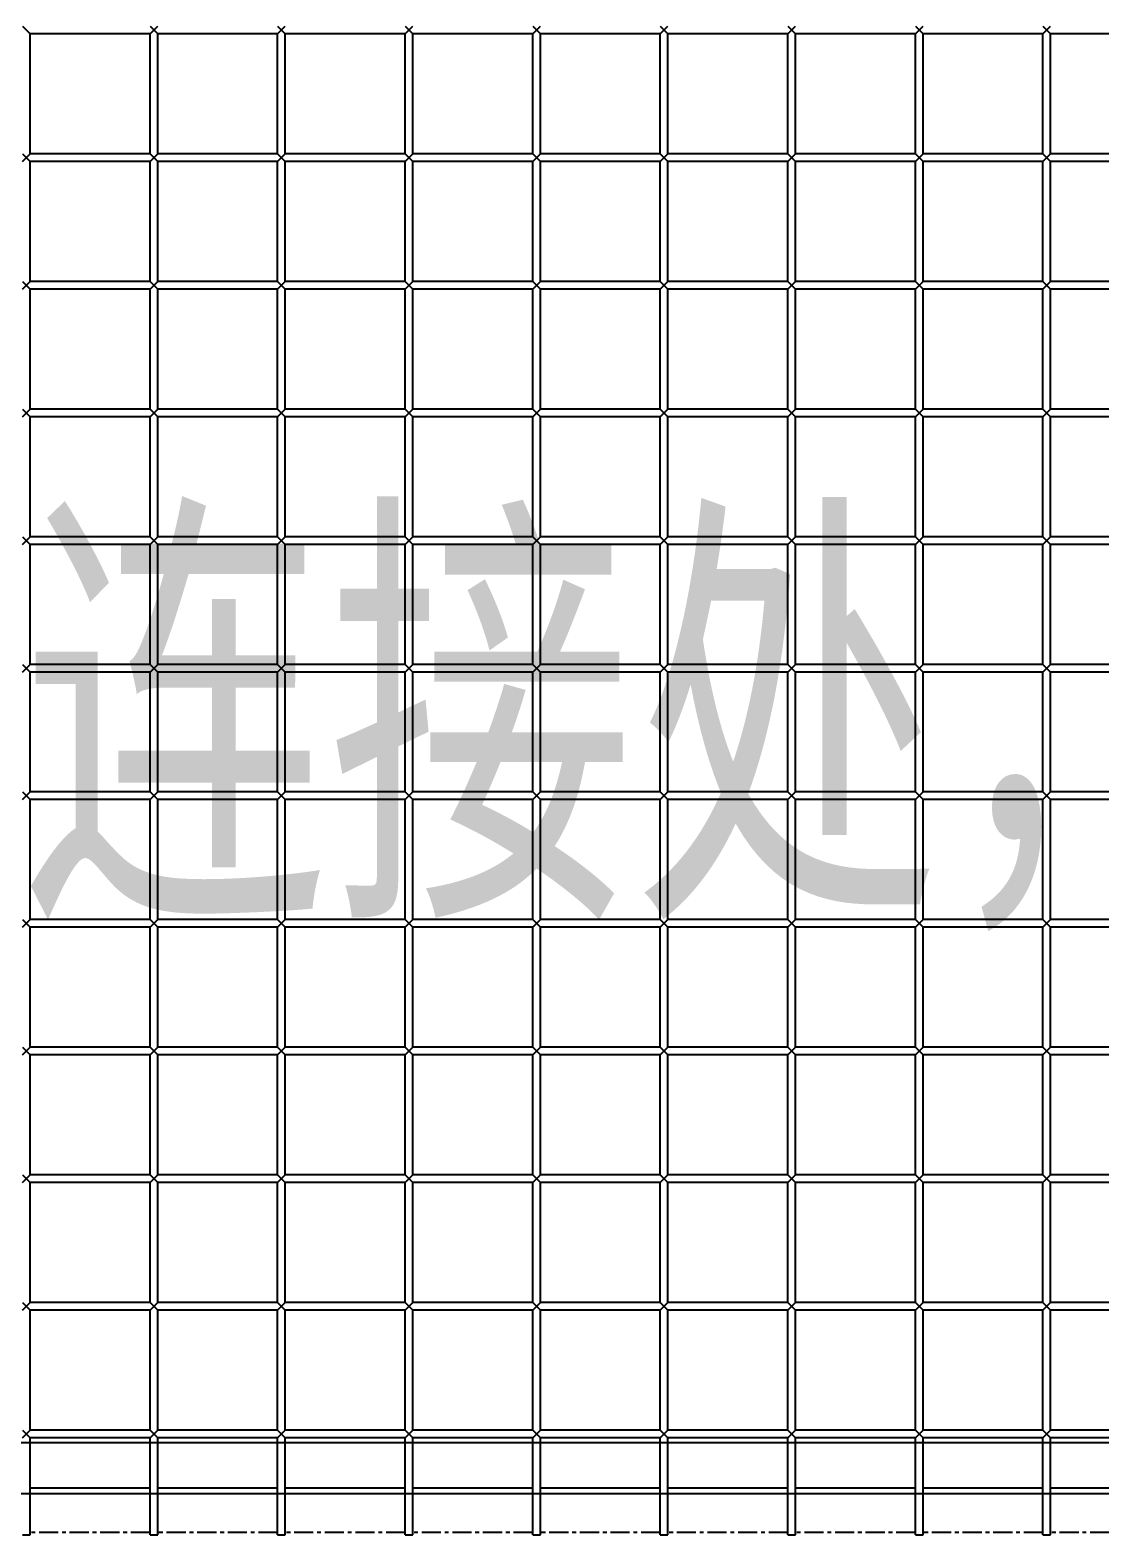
# Model space of a CAD drawing. Header units: millimetres. Extents: x -198529 to 244266, y -64 to 158464.
# Drawn here: x -148048 to -147628, y 106933 to 107524 of the extents above; entities that cross this region are included whole.
import ezdxf
from ezdxf.enums import TextEntityAlignment as Align

# ---------------------------------------------------------------- set-up
doc = ezdxf.new("R2010")
doc.units = ezdxf.units.MM
doc.linetypes.add('CENTER', pattern=[12, 7.5, -1.5, 1.5, -1.5])
for name, color, linetype in [('0-DCC', 30, 'Continuous'), ('0-DCC-STRUC', 180, 'Continuous'), ('0-DCC-STRUC-T', 4, 'Continuous')]:
    doc.layers.add(name, color=color, linetype=linetype)
doc.styles.add('EDRI-COM', font='tssdeng.shx', dxfattribs={"width": 0.8, "bigfont": 'hztxt.shx'})

# ---------------------------------------------------------------- blocks, each defined once
blk = doc.blocks.new('DCC2850x1800(右)')
at = {"color": 0, "linetype": 'Continuous'}
for p, q in [((64042.5, -73856.48), (64089.5, -73856.48)), ((64092.5, -73853.48), (64089.5, -73856.48)), ((64092.5, -73856.48), (64089.5, -73853.48)), ((64089.5, -73903.48), (64089.5, -73856.48)), ((64092.5, -73856.48), (64139.5, -73856.48)), ((64092.5, -73903.48), (64092.5, -73856.48)), ((64142.5, -73853.48), (64139.5, -73856.48)), ((64142.5, -73856.48), (64139.5, -73853.48)), ((64139.5, -73903.48), (64139.5, -73856.48)), ((64142.5, -73856.48), (64189.5, -73856.48)), ((64142.5, -73903.48), (64142.5, -73856.48)), ((64192.5, -73853.48), (64189.5, -73856.48)), ((64192.5, -73856.48), (64189.5, -73853.48)), ((64189.5, -73903.48), (64189.5, -73856.48)), ((64192.5, -73856.48), (64239.5, -73856.48)), ((64192.5, -73903.48), (64192.5, -73856.48)), ((64242.5, -73853.48), (64239.5, -73856.48)), ((64242.5, -73856.48), (64239.5, -73853.48)), ((64239.5, -73903.48), (64239.5, -73856.48)), ((64242.5, -73856.48), (64289.5, -73856.48)), ((64242.5, -73903.48), (64242.5, -73856.48)), ((64292.5, -73853.48), (64289.5, -73856.48)), ((64292.5, -73856.48), (64289.5, -73853.48)), ((64289.5, -73903.48), (64289.5, -73856.48)), ((64292.5, -73856.48), (64339.5, -73856.48)), ((64292.5, -73903.48), (64292.5, -73856.48)), ((64342.5, -73853.48), (64339.5, -73856.48)), ((64342.5, -73856.48), (64339.5, -73853.48)), ((64339.5, -73903.48), (64339.5, -73856.48)), ((64342.5, -73856.48), (64389.5, -73856.48)), ((64342.5, -73903.48), (64342.5, -73856.48)), ((64392.5, -73853.48), (64389.5, -73856.48)), ((64392.5, -73856.48), (64389.5, -73853.48)), ((64389.5, -73903.48), (64389.5, -73856.48)), ((64392.5, -73856.48), (64439.5, -73856.48)), ((64392.5, -73903.48), (64392.5, -73856.48)), ((64442.5, -73853.48), (64439.5, -73856.48)), ((64442.5, -73856.48), (64439.5, -73853.48)), ((64439.5, -73903.48), (64439.5, -73856.48)), ((64442.5, -73903.48), (64442.5, -73856.48)), ((64442.5, -73856.48), (64489.5, -73856.48)), ((64492.5, -73853.48), (64489.5, -73856.48)), ((64489.5, -73903.48), (64489.5, -73856.48)), ((64042.5, -73903.48), (64089.5, -73903.48)), ((64092.5, -73903.48), (64089.5, -73906.48)), ((64092.5, -73906.48), (64089.5, -73903.48)), ((64092.5, -73903.48), (64139.5, -73903.48)), ((64142.5, -73903.48), (64139.5, -73906.48)), ((64142.5, -73906.48), (64139.5, -73903.48)), ((64142.5, -73903.48), (64189.5, -73903.48)), ((64192.5, -73903.48), (64189.5, -73906.48)), ((64192.5, -73906.48), (64189.5, -73903.48)), ((64192.5, -73903.48), (64239.5, -73903.48)), ((64242.5, -73903.48), (64239.5, -73906.48)), ((64242.5, -73906.48), (64239.5, -73903.48)), ((64242.5, -73903.48), (64289.5, -73903.48)), ((64292.5, -73903.48), (64289.5, -73906.48)), ((64292.5, -73906.48), (64289.5, -73903.48)), ((64292.5, -73903.48), (64339.5, -73903.48)), ((64342.5, -73903.48), (64339.5, -73906.48)), ((64342.5, -73906.48), (64339.5, -73903.48)), ((64342.5, -73903.48), (64389.5, -73903.48)), ((64392.5, -73903.48), (64389.5, -73906.48)), ((64392.5, -73906.48), (64389.5, -73903.48)), ((64392.5, -73903.48), (64439.5, -73903.48)), ((64442.5, -73903.48), (64439.5, -73906.48)), ((64442.5, -73906.48), (64439.5, -73903.48)), ((64442.5, -73903.48), (64489.5, -73903.48)), ((64492.5, -73903.48), (64489.5, -73906.48)), ((64492.5, -73906.48), (64489.5, -73903.48)), ((64042.5, -73906.48), (64089.5, -73906.48)), ((64089.5, -73953.48), (64089.5, -73906.48)), ((64092.5, -73906.48), (64139.5, -73906.48)), ((64092.5, -73953.48), (64092.5, -73906.48)), ((64139.5, -73953.48), (64139.5, -73906.48)), ((64142.5, -73906.48), (64189.5, -73906.48)), ((64142.5, -73953.48), (64142.5, -73906.48)), ((64189.5, -73953.48), (64189.5, -73906.48)), ((64192.5, -73906.48), (64239.5, -73906.48)), ((64192.5, -73953.48), (64192.5, -73906.48)), ((64239.5, -73953.48), (64239.5, -73906.48)), ((64242.5, -73906.48), (64289.5, -73906.48)), ((64242.5, -73953.48), (64242.5, -73906.48)), ((64289.5, -73953.48), (64289.5, -73906.48)), ((64292.5, -73906.48), (64339.5, -73906.48)), ((64292.5, -73953.48), (64292.5, -73906.48)), ((64339.5, -73953.48), (64339.5, -73906.48)), ((64342.5, -73906.48), (64389.5, -73906.48)), ((64342.5, -73953.48), (64342.5, -73906.48)), ((64389.5, -73953.48), (64389.5, -73906.48)), ((64392.5, -73906.48), (64439.5, -73906.48)), ((64392.5, -73953.48), (64392.5, -73906.48)), ((64439.5, -73953.48), (64439.5, -73906.48)), ((64442.5, -73906.48), (64489.5, -73906.48)), ((64442.5, -73953.48), (64442.5, -73906.48)), ((64489.5, -73953.48), (64489.5, -73906.48)), ((64042.5, -73953.48), (64089.5, -73953.48)), ((64042.5, -73956.48), (64089.5, -73956.48)), ((64092.5, -73953.48), (64089.5, -73956.48)), ((64092.5, -73956.48), (64089.5, -73953.48)), ((64089.5, -74003.48), (64089.5, -73956.48)), ((64092.5, -73953.48), (64139.5, -73953.48)), ((64092.5, -73956.48), (64139.5, -73956.48)), ((64092.5, -74003.48), (64092.5, -73956.48)), ((64142.5, -73953.48), (64139.5, -73956.48)), ((64142.5, -73956.48), (64139.5, -73953.48)), ((64139.5, -74003.48), (64139.5, -73956.48)), ((64142.5, -73953.48), (64189.5, -73953.48)), ((64142.5, -73956.48), (64189.5, -73956.48)), ((64142.5, -74003.48), (64142.5, -73956.48)), ((64192.5, -73953.48), (64189.5, -73956.48)), ((64192.5, -73956.48), (64189.5, -73953.48)), ((64189.5, -74003.48), (64189.5, -73956.48)), ((64192.5, -73953.48), (64239.5, -73953.48)), ((64192.5, -73956.48), (64239.5, -73956.48)), ((64192.5, -74003.48), (64192.5, -73956.48)), ((64242.5, -73953.48), (64239.5, -73956.48)), ((64242.5, -73956.48), (64239.5, -73953.48)), ((64239.5, -74003.48), (64239.5, -73956.48)), ((64242.5, -73953.48), (64289.5, -73953.48)), ((64242.5, -73956.48), (64289.5, -73956.48)), ((64242.5, -74003.48), (64242.5, -73956.48)), ((64292.5, -73953.48), (64289.5, -73956.48)), ((64292.5, -73956.48), (64289.5, -73953.48)), ((64289.5, -74003.48), (64289.5, -73956.48)), ((64292.5, -73953.48), (64339.5, -73953.48)), ((64292.5, -73956.48), (64339.5, -73956.48)), ((64292.5, -74003.48), (64292.5, -73956.48)), ((64342.5, -73953.48), (64339.5, -73956.48)), ((64342.5, -73956.48), (64339.5, -73953.48)), ((64339.5, -74003.48), (64339.5, -73956.48)), ((64342.5, -73953.48), (64389.5, -73953.48)), ((64342.5, -73956.48), (64389.5, -73956.48)), ((64342.5, -74003.48), (64342.5, -73956.48)), ((64392.5, -73953.48), (64389.5, -73956.48)), ((64392.5, -73956.48), (64389.5, -73953.48)), ((64389.5, -74003.48), (64389.5, -73956.48)), ((64392.5, -73953.48), (64439.5, -73953.48)), ((64392.5, -73956.48), (64439.5, -73956.48)), ((64392.5, -74003.48), (64392.5, -73956.48)), ((64442.5, -73953.48), (64439.5, -73956.48)), ((64442.5, -73956.48), (64439.5, -73953.48)), ((64439.5, -74003.48), (64439.5, -73956.48)), ((64442.5, -73953.48), (64489.5, -73953.48)), ((64442.5, -73956.48), (64489.5, -73956.48)), ((64442.5, -74003.48), (64442.5, -73956.48)), ((64492.5, -73953.48), (64489.5, -73956.48)), ((64492.5, -73956.48), (64489.5, -73953.48)), ((64489.5, -74003.48), (64489.5, -73956.48)), ((64042.5, -74003.48), (64089.5, -74003.48)), ((64092.5, -74003.48), (64089.5, -74006.48)), ((64092.5, -74006.48), (64089.5, -74003.48)), ((64092.5, -74003.48), (64139.5, -74003.48)), ((64142.5, -74003.48), (64139.5, -74006.48)), ((64142.5, -74006.48), (64139.5, -74003.48)), ((64142.5, -74003.48), (64189.5, -74003.48)), ((64192.5, -74003.48), (64189.5, -74006.48)), ((64192.5, -74006.48), (64189.5, -74003.48)), ((64192.5, -74003.48), (64239.5, -74003.48)), ((64242.5, -74003.48), (64239.5, -74006.48)), ((64242.5, -74006.48), (64239.5, -74003.48)), ((64242.5, -74003.48), (64289.5, -74003.48)), ((64292.5, -74003.48), (64289.5, -74006.48)), ((64292.5, -74006.48), (64289.5, -74003.48)), ((64292.5, -74003.48), (64339.5, -74003.48)), ((64342.5, -74003.48), (64339.5, -74006.48)), ((64342.5, -74006.48), (64339.5, -74003.48)), ((64342.5, -74003.48), (64389.5, -74003.48)), ((64392.5, -74003.48), (64389.5, -74006.48)), ((64392.5, -74006.48), (64389.5, -74003.48)), ((64392.5, -74003.48), (64439.5, -74003.48)), ((64442.5, -74003.48), (64439.5, -74006.48)), ((64442.5, -74006.48), (64439.5, -74003.48)), ((64442.5, -74003.48), (64489.5, -74003.48)), ((64492.5, -74003.48), (64489.5, -74006.48)), ((64492.5, -74006.48), (64489.5, -74003.48)), ((64042.5, -74006.48), (64089.5, -74006.48)), ((64089.5, -74053.48), (64089.5, -74006.48)), ((64092.5, -74006.48), (64139.5, -74006.48)), ((64092.5, -74053.48), (64092.5, -74006.48)), ((64139.5, -74053.48), (64139.5, -74006.48)), ((64142.5, -74006.48), (64189.5, -74006.48)), ((64142.5, -74053.48), (64142.5, -74006.48)), ((64189.5, -74053.48), (64189.5, -74006.48)), ((64192.5, -74006.48), (64239.5, -74006.48)), ((64192.5, -74053.48), (64192.5, -74006.48)), ((64239.5, -74053.48), (64239.5, -74006.48)), ((64242.5, -74006.48), (64289.5, -74006.48)), ((64242.5, -74053.48), (64242.5, -74006.48)), ((64289.5, -74053.48), (64289.5, -74006.48)), ((64292.5, -74006.48), (64339.5, -74006.48)), ((64292.5, -74053.48), (64292.5, -74006.48)), ((64339.5, -74053.48), (64339.5, -74006.48)), ((64342.5, -74006.48), (64389.5, -74006.48)), ((64342.5, -74053.48), (64342.5, -74006.48)), ((64389.5, -74053.48), (64389.5, -74006.48)), ((64392.5, -74006.48), (64439.5, -74006.48)), ((64392.5, -74053.48), (64392.5, -74006.48)), ((64439.5, -74053.48), (64439.5, -74006.48)), ((64442.5, -74006.48), (64489.5, -74006.48)), ((64442.5, -74053.48), (64442.5, -74006.48)), ((64489.5, -74053.48), (64489.5, -74006.48)), ((64042.5, -74053.48), (64089.5, -74053.48)), ((64092.5, -74053.48), (64089.5, -74056.48)), ((64092.5, -74056.48), (64089.5, -74053.48)), ((64092.5, -74053.48), (64139.5, -74053.48)), ((64142.5, -74053.48), (64139.5, -74056.48)), ((64142.5, -74056.48), (64139.5, -74053.48)), ((64142.5, -74053.48), (64189.5, -74053.48)), ((64192.5, -74053.48), (64189.5, -74056.48)), ((64192.5, -74056.48), (64189.5, -74053.48)), ((64192.5, -74053.48), (64239.5, -74053.48)), ((64242.5, -74053.48), (64239.5, -74056.48)), ((64242.5, -74056.48), (64239.5, -74053.48)), ((64242.5, -74053.48), (64289.5, -74053.48)), ((64292.5, -74053.48), (64289.5, -74056.48)), ((64292.5, -74056.48), (64289.5, -74053.48)), ((64292.5, -74053.48), (64339.5, -74053.48)), ((64342.5, -74053.48), (64339.5, -74056.48)), ((64342.5, -74056.48), (64339.5, -74053.48)), ((64342.5, -74053.48), (64389.5, -74053.48)), ((64392.5, -74053.48), (64389.5, -74056.48)), ((64392.5, -74056.48), (64389.5, -74053.48)), ((64392.5, -74053.48), (64439.5, -74053.48)), ((64442.5, -74053.48), (64439.5, -74056.48)), ((64442.5, -74056.48), (64439.5, -74053.48)), ((64442.5, -74053.48), (64489.5, -74053.48)), ((64492.5, -74053.48), (64489.5, -74056.48)), ((64492.5, -74056.48), (64489.5, -74053.48)), ((64042.5, -74056.48), (64089.5, -74056.48)), ((64089.5, -74103.48), (64089.5, -74056.48)), ((64092.5, -74056.48), (64139.5, -74056.48)), ((64092.5, -74103.48), (64092.5, -74056.48)), ((64139.5, -74103.48), (64139.5, -74056.48)), ((64142.5, -74056.48), (64189.5, -74056.48)), ((64142.5, -74103.48), (64142.5, -74056.48)), ((64189.5, -74103.48), (64189.5, -74056.48)), ((64192.5, -74056.48), (64239.5, -74056.48)), ((64192.5, -74103.48), (64192.5, -74056.48)), ((64239.5, -74103.48), (64239.5, -74056.48)), ((64242.5, -74056.48), (64289.5, -74056.48)), ((64242.5, -74103.48), (64242.5, -74056.48)), ((64289.5, -74103.48), (64289.5, -74056.48)), ((64292.5, -74056.48), (64339.5, -74056.48)), ((64292.5, -74103.48), (64292.5, -74056.48)), ((64339.5, -74103.48), (64339.5, -74056.48)), ((64342.5, -74056.48), (64389.5, -74056.48)), ((64342.5, -74103.48), (64342.5, -74056.48)), ((64389.5, -74103.48), (64389.5, -74056.48)), ((64392.5, -74056.48), (64439.5, -74056.48)), ((64392.5, -74103.48), (64392.5, -74056.48)), ((64439.5, -74103.48), (64439.5, -74056.48)), ((64442.5, -74056.48), (64489.5, -74056.48)), ((64442.5, -74103.48), (64442.5, -74056.48)), ((64489.5, -74103.48), (64489.5, -74056.48)), ((64042.5, -74103.48), (64089.5, -74103.48)), ((64042.5, -74106.48), (64089.5, -74106.48)), ((64092.5, -74103.48), (64089.5, -74106.48)), ((64092.5, -74106.48), (64089.5, -74103.48)), ((64089.5, -74153.48), (64089.5, -74106.48)), ((64092.5, -74103.48), (64139.5, -74103.48)), ((64092.5, -74106.48), (64139.5, -74106.48)), ((64092.5, -74153.48), (64092.5, -74106.48)), ((64142.5, -74103.48), (64139.5, -74106.48)), ((64142.5, -74106.48), (64139.5, -74103.48)), ((64139.5, -74153.48), (64139.5, -74106.48)), ((64142.5, -74103.48), (64189.5, -74103.48)), ((64142.5, -74106.48), (64189.5, -74106.48)), ((64142.5, -74153.48), (64142.5, -74106.48)), ((64192.5, -74103.48), (64189.5, -74106.48)), ((64192.5, -74106.48), (64189.5, -74103.48)), ((64189.5, -74153.48), (64189.5, -74106.48)), ((64192.5, -74103.48), (64239.5, -74103.48)), ((64192.5, -74106.48), (64239.5, -74106.48)), ((64192.5, -74153.48), (64192.5, -74106.48)), ((64242.5, -74103.48), (64239.5, -74106.48)), ((64242.5, -74106.48), (64239.5, -74103.48)), ((64239.5, -74153.48), (64239.5, -74106.48)), ((64242.5, -74103.48), (64289.5, -74103.48)), ((64242.5, -74106.48), (64289.5, -74106.48)), ((64242.5, -74153.48), (64242.5, -74106.48)), ((64292.5, -74103.48), (64289.5, -74106.48)), ((64292.5, -74106.48), (64289.5, -74103.48)), ((64289.5, -74153.48), (64289.5, -74106.48)), ((64292.5, -74103.48), (64339.5, -74103.48)), ((64292.5, -74106.48), (64339.5, -74106.48)), ((64292.5, -74153.48), (64292.5, -74106.48)), ((64342.5, -74103.48), (64339.5, -74106.48)), ((64342.5, -74106.48), (64339.5, -74103.48)), ((64339.5, -74153.48), (64339.5, -74106.48)), ((64342.5, -74103.48), (64389.5, -74103.48)), ((64342.5, -74106.48), (64389.5, -74106.48)), ((64342.5, -74153.48), (64342.5, -74106.48)), ((64392.5, -74103.48), (64389.5, -74106.48)), ((64392.5, -74106.48), (64389.5, -74103.48)), ((64389.5, -74153.48), (64389.5, -74106.48)), ((64392.5, -74103.48), (64439.5, -74103.48)), ((64392.5, -74106.48), (64439.5, -74106.48)), ((64392.5, -74153.48), (64392.5, -74106.48)), ((64442.5, -74103.48), (64439.5, -74106.48)), ((64442.5, -74106.48), (64439.5, -74103.48)), ((64439.5, -74153.48), (64439.5, -74106.48)), ((64442.5, -74103.48), (64489.5, -74103.48)), ((64442.5, -74106.48), (64489.5, -74106.48)), ((64442.5, -74153.48), (64442.5, -74106.48)), ((64492.5, -74103.48), (64489.5, -74106.48)), ((64492.5, -74106.48), (64489.5, -74103.48)), ((64489.5, -74153.48), (64489.5, -74106.48)), ((64042.5, -74153.48), (64089.5, -74153.48)), ((64092.5, -74153.48), (64089.5, -74156.48)), ((64092.5, -74156.48), (64089.5, -74153.48)), ((64092.5, -74153.48), (64139.5, -74153.48)), ((64142.5, -74153.48), (64139.5, -74156.48)), ((64142.5, -74156.48), (64139.5, -74153.48)), ((64142.5, -74153.48), (64189.5, -74153.48)), ((64192.5, -74153.48), (64189.5, -74156.48)), ((64192.5, -74156.48), (64189.5, -74153.48)), ((64192.5, -74153.48), (64239.5, -74153.48)), ((64242.5, -74153.48), (64239.5, -74156.48)), ((64242.5, -74156.48), (64239.5, -74153.48)), ((64242.5, -74153.48), (64289.5, -74153.48)), ((64292.5, -74153.48), (64289.5, -74156.48)), ((64292.5, -74156.48), (64289.5, -74153.48)), ((64292.5, -74153.48), (64339.5, -74153.48)), ((64342.5, -74153.48), (64339.5, -74156.48)), ((64342.5, -74156.48), (64339.5, -74153.48)), ((64342.5, -74153.48), (64389.5, -74153.48)), ((64392.5, -74153.48), (64389.5, -74156.48)), ((64392.5, -74156.48), (64389.5, -74153.48)), ((64392.5, -74153.48), (64439.5, -74153.48)), ((64442.5, -74153.48), (64439.5, -74156.48)), ((64442.5, -74156.48), (64439.5, -74153.48)), ((64442.5, -74153.48), (64489.5, -74153.48)), ((64492.5, -74153.48), (64489.5, -74156.48)), ((64492.5, -74156.48), (64489.5, -74153.48)), ((64042.5, -74156.48), (64089.5, -74156.48)), ((64089.5, -74203.48), (64089.5, -74156.48)), ((64092.5, -74156.48), (64139.5, -74156.48)), ((64092.5, -74203.48), (64092.5, -74156.48)), ((64139.5, -74203.48), (64139.5, -74156.48)), ((64142.5, -74156.48), (64189.5, -74156.48)), ((64142.5, -74203.48), (64142.5, -74156.48)), ((64189.5, -74203.48), (64189.5, -74156.48)), ((64192.5, -74156.48), (64239.5, -74156.48)), ((64192.5, -74203.48), (64192.5, -74156.48)), ((64239.5, -74203.48), (64239.5, -74156.48)), ((64242.5, -74156.48), (64289.5, -74156.48)), ((64242.5, -74203.48), (64242.5, -74156.48)), ((64289.5, -74203.48), (64289.5, -74156.48)), ((64292.5, -74156.48), (64339.5, -74156.48)), ((64292.5, -74203.48), (64292.5, -74156.48)), ((64339.5, -74203.48), (64339.5, -74156.48)), ((64342.5, -74156.48), (64389.5, -74156.48)), ((64342.5, -74203.48), (64342.5, -74156.48)), ((64389.5, -74203.48), (64389.5, -74156.48)), ((64392.5, -74156.48), (64439.5, -74156.48)), ((64392.5, -74203.48), (64392.5, -74156.48)), ((64439.5, -74203.48), (64439.5, -74156.48)), ((64442.5, -74156.48), (64489.5, -74156.48)), ((64442.5, -74203.48), (64442.5, -74156.48)), ((64489.5, -74203.48), (64489.5, -74156.48)), ((64042.5, -74203.48), (64089.5, -74203.48)), ((64042.5, -74206.48), (64089.5, -74206.48)), ((64092.5, -74203.48), (64089.5, -74206.48)), ((64092.5, -74206.48), (64089.5, -74203.48)), ((64089.5, -74253.48), (64089.5, -74206.48)), ((64092.5, -74203.48), (64139.5, -74203.48)), ((64092.5, -74206.48), (64139.5, -74206.48)), ((64092.5, -74253.48), (64092.5, -74206.48)), ((64142.5, -74203.48), (64139.5, -74206.48)), ((64142.5, -74206.48), (64139.5, -74203.48)), ((64139.5, -74253.48), (64139.5, -74206.48)), ((64142.5, -74203.48), (64189.5, -74203.48)), ((64142.5, -74206.48), (64189.5, -74206.48)), ((64142.5, -74253.48), (64142.5, -74206.48)), ((64192.5, -74203.48), (64189.5, -74206.48)), ((64192.5, -74206.48), (64189.5, -74203.48)), ((64189.5, -74253.48), (64189.5, -74206.48)), ((64192.5, -74203.48), (64239.5, -74203.48)), ((64192.5, -74206.48), (64239.5, -74206.48)), ((64192.5, -74253.48), (64192.5, -74206.48)), ((64242.5, -74203.48), (64239.5, -74206.48)), ((64242.5, -74206.48), (64239.5, -74203.48)), ((64239.5, -74253.48), (64239.5, -74206.48)), ((64242.5, -74203.48), (64289.5, -74203.48)), ((64242.5, -74206.48), (64289.5, -74206.48)), ((64242.5, -74253.48), (64242.5, -74206.48)), ((64292.5, -74203.48), (64289.5, -74206.48)), ((64292.5, -74206.48), (64289.5, -74203.48)), ((64289.5, -74253.48), (64289.5, -74206.48)), ((64292.5, -74203.48), (64339.5, -74203.48)), ((64292.5, -74206.48), (64339.5, -74206.48)), ((64292.5, -74253.48), (64292.5, -74206.48)), ((64342.5, -74203.48), (64339.5, -74206.48)), ((64342.5, -74206.48), (64339.5, -74203.48)), ((64339.5, -74253.48), (64339.5, -74206.48)), ((64342.5, -74203.48), (64389.5, -74203.48)), ((64342.5, -74206.48), (64389.5, -74206.48)), ((64342.5, -74253.48), (64342.5, -74206.48)), ((64392.5, -74203.48), (64389.5, -74206.48)), ((64392.5, -74206.48), (64389.5, -74203.48)), ((64389.5, -74253.48), (64389.5, -74206.48)), ((64392.5, -74203.48), (64439.5, -74203.48)), ((64392.5, -74206.48), (64439.5, -74206.48)), ((64392.5, -74253.48), (64392.5, -74206.48)), ((64442.5, -74203.48), (64439.5, -74206.48)), ((64442.5, -74206.48), (64439.5, -74203.48)), ((64439.5, -74253.48), (64439.5, -74206.48)), ((64442.5, -74203.48), (64489.5, -74203.48)), ((64442.5, -74206.48), (64489.5, -74206.48)), ((64442.5, -74253.48), (64442.5, -74206.48)), ((64492.5, -74203.48), (64489.5, -74206.48)), ((64492.5, -74206.48), (64489.5, -74203.48)), ((64489.5, -74253.48), (64489.5, -74206.48)), ((64042.5, -74253.48), (64089.5, -74253.48)), ((64092.5, -74253.48), (64089.5, -74256.48)), ((64092.5, -74256.48), (64089.5, -74253.48)), ((64092.5, -74253.48), (64139.5, -74253.48)), ((64142.5, -74253.48), (64139.5, -74256.48)), ((64142.5, -74256.48), (64139.5, -74253.48)), ((64142.5, -74253.48), (64189.5, -74253.48)), ((64192.5, -74253.48), (64189.5, -74256.48)), ((64192.5, -74256.48), (64189.5, -74253.48)), ((64192.5, -74253.48), (64239.5, -74253.48)), ((64242.5, -74253.48), (64239.5, -74256.48)), ((64242.5, -74256.48), (64239.5, -74253.48)), ((64242.5, -74253.48), (64289.5, -74253.48)), ((64292.5, -74253.48), (64289.5, -74256.48)), ((64292.5, -74256.48), (64289.5, -74253.48)), ((64292.5, -74253.48), (64339.5, -74253.48)), ((64342.5, -74253.48), (64339.5, -74256.48)), ((64342.5, -74256.48), (64339.5, -74253.48)), ((64342.5, -74253.48), (64389.5, -74253.48)), ((64392.5, -74253.48), (64389.5, -74256.48)), ((64392.5, -74256.48), (64389.5, -74253.48)), ((64392.5, -74253.48), (64439.5, -74253.48)), ((64442.5, -74253.48), (64439.5, -74256.48)), ((64442.5, -74256.48), (64439.5, -74253.48)), ((64442.5, -74253.48), (64489.5, -74253.48)), ((64492.5, -74253.48), (64489.5, -74256.48)), ((64492.5, -74256.48), (64489.5, -74253.48)), ((64042.5, -74256.48), (64089.5, -74256.48)), ((64089.5, -74303.48), (64089.5, -74256.48)), ((64092.5, -74256.48), (64139.5, -74256.48)), ((64092.5, -74303.48), (64092.5, -74256.48)), ((64139.5, -74303.48), (64139.5, -74256.48)), ((64142.5, -74256.48), (64189.5, -74256.48)), ((64142.5, -74303.48), (64142.5, -74256.48)), ((64189.5, -74303.48), (64189.5, -74256.48)), ((64192.5, -74256.48), (64239.5, -74256.48)), ((64192.5, -74303.48), (64192.5, -74256.48)), ((64239.5, -74303.48), (64239.5, -74256.48)), ((64242.5, -74256.48), (64289.5, -74256.48)), ((64242.5, -74303.48), (64242.5, -74256.48)), ((64289.5, -74303.48), (64289.5, -74256.48)), ((64292.5, -74256.48), (64339.5, -74256.48)), ((64292.5, -74303.48), (64292.5, -74256.48)), ((64339.5, -74303.48), (64339.5, -74256.48)), ((64342.5, -74256.48), (64389.5, -74256.48)), ((64342.5, -74303.48), (64342.5, -74256.48)), ((64389.5, -74303.48), (64389.5, -74256.48)), ((64392.5, -74256.48), (64439.5, -74256.48)), ((64392.5, -74303.48), (64392.5, -74256.48)), ((64439.5, -74303.48), (64439.5, -74256.48)), ((64442.5, -74256.48), (64489.5, -74256.48)), ((64442.5, -74303.48), (64442.5, -74256.48)), ((64489.5, -74303.48), (64489.5, -74256.48)), ((64042.5, -74303.48), (64089.5, -74303.48)), ((64042.5, -74306.48), (64089.5, -74306.48)), ((64092.5, -74303.48), (64089.5, -74306.48)), ((64092.5, -74306.48), (64089.5, -74303.48)), ((64089.5, -74353.48), (64089.5, -74306.48)), ((64092.5, -74303.48), (64139.5, -74303.48)), ((64092.5, -74306.48), (64139.5, -74306.48)), ((64092.5, -74353.48), (64092.5, -74306.48)), ((64142.5, -74303.48), (64139.5, -74306.48)), ((64142.5, -74306.48), (64139.5, -74303.48)), ((64139.5, -74353.48), (64139.5, -74306.48)), ((64142.5, -74303.48), (64189.5, -74303.48)), ((64142.5, -74306.48), (64189.5, -74306.48)), ((64142.5, -74353.48), (64142.5, -74306.48)), ((64192.5, -74303.48), (64189.5, -74306.48)), ((64192.5, -74306.48), (64189.5, -74303.48)), ((64189.5, -74353.48), (64189.5, -74306.48)), ((64192.5, -74303.48), (64239.5, -74303.48)), ((64192.5, -74306.48), (64239.5, -74306.48)), ((64192.5, -74353.48), (64192.5, -74306.48)), ((64242.5, -74303.48), (64239.5, -74306.48)), ((64242.5, -74306.48), (64239.5, -74303.48)), ((64239.5, -74353.48), (64239.5, -74306.48)), ((64242.5, -74303.48), (64289.5, -74303.48)), ((64242.5, -74306.48), (64289.5, -74306.48)), ((64242.5, -74353.48), (64242.5, -74306.48)), ((64292.5, -74303.48), (64289.5, -74306.48)), ((64292.5, -74306.48), (64289.5, -74303.48)), ((64289.5, -74353.48), (64289.5, -74306.48)), ((64292.5, -74303.48), (64339.5, -74303.48)), ((64292.5, -74306.48), (64339.5, -74306.48)), ((64292.5, -74353.48), (64292.5, -74306.48)), ((64342.5, -74303.48), (64339.5, -74306.48)), ((64342.5, -74306.48), (64339.5, -74303.48)), ((64339.5, -74353.48), (64339.5, -74306.48)), ((64342.5, -74303.48), (64389.5, -74303.48)), ((64342.5, -74306.48), (64389.5, -74306.48)), ((64342.5, -74353.48), (64342.5, -74306.48)), ((64392.5, -74303.48), (64389.5, -74306.48)), ((64392.5, -74306.48), (64389.5, -74303.48)), ((64389.5, -74353.48), (64389.5, -74306.48)), ((64392.5, -74303.48), (64439.5, -74303.48)), ((64392.5, -74306.48), (64439.5, -74306.48)), ((64392.5, -74353.48), (64392.5, -74306.48)), ((64442.5, -74303.48), (64439.5, -74306.48)), ((64442.5, -74306.48), (64439.5, -74303.48)), ((64439.5, -74353.48), (64439.5, -74306.48)), ((64442.5, -74303.48), (64489.5, -74303.48)), ((64442.5, -74306.48), (64489.5, -74306.48)), ((64442.5, -74353.48), (64442.5, -74306.48)), ((64492.5, -74303.48), (64489.5, -74306.48)), ((64492.5, -74306.48), (64489.5, -74303.48)), ((64489.5, -74353.48), (64489.5, -74306.48)), ((64042.5, -74353.48), (64089.5, -74353.48)), ((64092.5, -74353.48), (64089.5, -74356.48)), ((64092.5, -74356.48), (64089.5, -74353.48)), ((64092.5, -74353.48), (64139.5, -74353.48)), ((64142.5, -74353.48), (64139.5, -74356.48)), ((64142.5, -74356.48), (64139.5, -74353.48)), ((64142.5, -74353.48), (64189.5, -74353.48)), ((64192.5, -74353.48), (64189.5, -74356.48)), ((64192.5, -74356.48), (64189.5, -74353.48)), ((64192.5, -74353.48), (64239.5, -74353.48)), ((64242.5, -74353.48), (64239.5, -74356.48)), ((64242.5, -74356.48), (64239.5, -74353.48)), ((64242.5, -74353.48), (64289.5, -74353.48)), ((64292.5, -74353.48), (64289.5, -74356.48)), ((64292.5, -74356.48), (64289.5, -74353.48)), ((64292.5, -74353.48), (64339.5, -74353.48)), ((64342.5, -74353.48), (64339.5, -74356.48)), ((64342.5, -74356.48), (64339.5, -74353.48)), ((64342.5, -74353.48), (64389.5, -74353.48)), ((64392.5, -74353.48), (64389.5, -74356.48)), ((64392.5, -74356.48), (64389.5, -74353.48)), ((64392.5, -74353.48), (64439.5, -74353.48)), ((64442.5, -74353.48), (64439.5, -74356.48)), ((64442.5, -74356.48), (64439.5, -74353.48)), ((64442.5, -74353.48), (64489.5, -74353.48)), ((64492.5, -74353.48), (64489.5, -74356.48)), ((64492.5, -74356.48), (64489.5, -74353.48)), ((64042.5, -74356.48), (64089.5, -74356.48)), ((64089.5, -74403.48), (64089.5, -74356.48)), ((64092.5, -74356.48), (64139.5, -74356.48)), ((64092.5, -74403.48), (64092.5, -74356.48)), ((64139.5, -74403.48), (64139.5, -74356.48)), ((64142.5, -74356.48), (64189.5, -74356.48)), ((64142.5, -74403.48), (64142.5, -74356.48)), ((64189.5, -74403.48), (64189.5, -74356.48)), ((64192.5, -74356.48), (64239.5, -74356.48)), ((64192.5, -74403.48), (64192.5, -74356.48)), ((64239.5, -74403.48), (64239.5, -74356.48)), ((64242.5, -74356.48), (64289.5, -74356.48)), ((64242.5, -74403.48), (64242.5, -74356.48)), ((64289.5, -74403.48), (64289.5, -74356.48)), ((64292.5, -74356.48), (64339.5, -74356.48)), ((64292.5, -74403.48), (64292.5, -74356.48)), ((64339.5, -74403.48), (64339.5, -74356.48)), ((64342.5, -74356.48), (64389.5, -74356.48)), ((64342.5, -74403.48), (64342.5, -74356.48)), ((64389.5, -74403.48), (64389.5, -74356.48)), ((64392.5, -74356.48), (64439.5, -74356.48)), ((64392.5, -74403.48), (64392.5, -74356.48)), ((64439.5, -74403.48), (64439.5, -74356.48)), ((64442.5, -74356.48), (64489.5, -74356.48)), ((64442.5, -74403.48), (64442.5, -74356.48)), ((64489.5, -74403.48), (64489.5, -74356.48)), ((64042.5, -74403.48), (64089.5, -74403.48)), ((64042.5, -74406.48), (64089.5, -74406.48)), ((64092.5, -74403.48), (64089.5, -74406.48)), ((64092.5, -74406.48), (64089.5, -74403.48)), ((64089.5, -74444.58), (64089.5, -74406.48)), ((64092.5, -74403.48), (64139.5, -74403.48)), ((64092.5, -74406.48), (64139.5, -74406.48)), ((64092.5, -74444.58), (64092.5, -74406.48)), ((64142.5, -74403.48), (64139.5, -74406.48)), ((64142.5, -74406.48), (64139.5, -74403.48)), ((64139.5, -74444.58), (64139.5, -74406.48)), ((64142.5, -74403.48), (64189.5, -74403.48)), ((64142.5, -74406.48), (64189.5, -74406.48)), ((64142.5, -74444.58), (64142.5, -74406.48)), ((64192.5, -74403.48), (64189.5, -74406.48)), ((64192.5, -74406.48), (64189.5, -74403.48)), ((64189.5, -74444.58), (64189.5, -74406.48)), ((64192.5, -74403.48), (64239.5, -74403.48)), ((64192.5, -74406.48), (64239.5, -74406.48)), ((64192.5, -74444.58), (64192.5, -74406.48)), ((64242.5, -74403.48), (64239.5, -74406.48)), ((64242.5, -74406.48), (64239.5, -74403.48)), ((64239.5, -74444.58), (64239.5, -74406.48)), ((64242.5, -74403.48), (64289.5, -74403.48)), ((64242.5, -74406.48), (64289.5, -74406.48)), ((64242.5, -74444.58), (64242.5, -74406.48)), ((64292.5, -74403.48), (64289.5, -74406.48)), ((64292.5, -74406.48), (64289.5, -74403.48)), ((64289.5, -74444.58), (64289.5, -74406.48)), ((64292.5, -74403.48), (64339.5, -74403.48)), ((64292.5, -74406.48), (64339.5, -74406.48)), ((64292.5, -74444.58), (64292.5, -74406.48)), ((64342.5, -74403.48), (64339.5, -74406.48)), ((64342.5, -74406.48), (64339.5, -74403.48)), ((64339.5, -74444.58), (64339.5, -74406.48)), ((64342.5, -74403.48), (64389.5, -74403.48)), ((64342.5, -74406.48), (64389.5, -74406.48)), ((64342.5, -74444.58), (64342.5, -74406.48)), ((64392.5, -74403.48), (64389.5, -74406.48)), ((64392.5, -74406.48), (64389.5, -74403.48)), ((64389.5, -74444.58), (64389.5, -74406.48)), ((64392.5, -74403.48), (64439.5, -74403.48)), ((64392.5, -74406.48), (64439.5, -74406.48)), ((64392.5, -74444.58), (64392.5, -74406.48)), ((64442.5, -74403.48), (64439.5, -74406.48)), ((64442.5, -74406.48), (64439.5, -74403.48)), ((64439.5, -74444.58), (64439.5, -74406.48)), ((64442.5, -74403.48), (64489.5, -74403.48)), ((64442.5, -74406.48), (64489.5, -74406.48)), ((64442.5, -74444.58), (64442.5, -74406.48)), ((64492.5, -74403.48), (64489.5, -74406.48)), ((64492.5, -74406.48), (64489.5, -74403.48)), ((64489.5, -74444.58), (64489.5, -74406.48)), ((64089.5, -74426.08), (64042.5, -74426.08)), ((64139.5, -74426.08), (64092.5, -74426.08)), ((64189.5, -74426.08), (64142.5, -74426.08)), ((64239.5, -74426.08), (64192.5, -74426.08)), ((64289.5, -74426.08), (64242.5, -74426.08)), ((64339.5, -74426.08), (64292.5, -74426.08)), ((64389.5, -74426.08), (64342.5, -74426.08)), ((64439.5, -74426.08), (64392.5, -74426.08)), ((64489.5, -74426.08), (64442.5, -74426.08)), ((64092.5, -74444.58), (64089.5, -74444.58)), ((64142.5, -74444.58), (64139.5, -74444.58)), ((64192.5, -74444.58), (64189.5, -74444.58)), ((64242.5, -74444.58), (64239.5, -74444.58)), ((64292.5, -74444.58), (64289.5, -74444.58)), ((64342.5, -74444.58), (64339.5, -74444.58)), ((64392.5, -74444.58), (64389.5, -74444.58)), ((64442.5, -74444.58), (64439.5, -74444.58)), ((64492.5, -74444.58), (64489.5, -74444.58))]:
    blk.add_line(p, q, dxfattribs=at)
at = {"color": 0, "linetype": 'CENTER'}
for p, q in [((64042.5, -74443.58), (64089.5, -74443.58)), ((64092.5, -74443.58), (64139.5, -74443.58)), ((64142.5, -74443.58), (64189.5, -74443.58)), ((64192.5, -74443.58), (64239.5, -74443.58)), ((64242.5, -74443.58), (64289.5, -74443.58)), ((64292.5, -74443.58), (64339.5, -74443.58)), ((64342.5, -74443.58), (64389.5, -74443.58)), ((64392.5, -74443.58), (64439.5, -74443.58)), ((64442.5, -74443.58), (64489.5, -74443.58))]:
    blk.add_line(p, q, dxfattribs=at)

msp = doc.modelspace()

# ---------------------------------------------------------------- linework, layer by layer
at = {"layer": '0-DCC-STRUC'}
for points in [[(-149261.16, 106820.01), (-146511.27, 106820.01), (-146511.27, 106970.01), (-149261.16, 106970.01)], [(-149261.16, 106840.01), (-146511.27, 106840.01), (-146511.27, 106950.01), (-149261.16, 106950.01)]]:
    msp.add_lwpolyline(points, close=True, dxfattribs=at)

# ---------------------------------------------------------------- block references
at = {"layer": '0-DCC', "xscale": -1}
msp.add_blockref('DCC2850x1800(右)', (-83558.27, 181378.49), dxfattribs=at)

# ---------------------------------------------------------------- texts
at = {"layer": '0-DCC-STRUC-T', "style": 'EDRI-COM', "width": 0.8}
msp.add_text('与方钢连接处，余同', height=150, dxfattribs=at).set_placement((-148411.06, 107250.37), align=Align.MIDDLE_LEFT)

doc.saveas('drawing.dxf')
